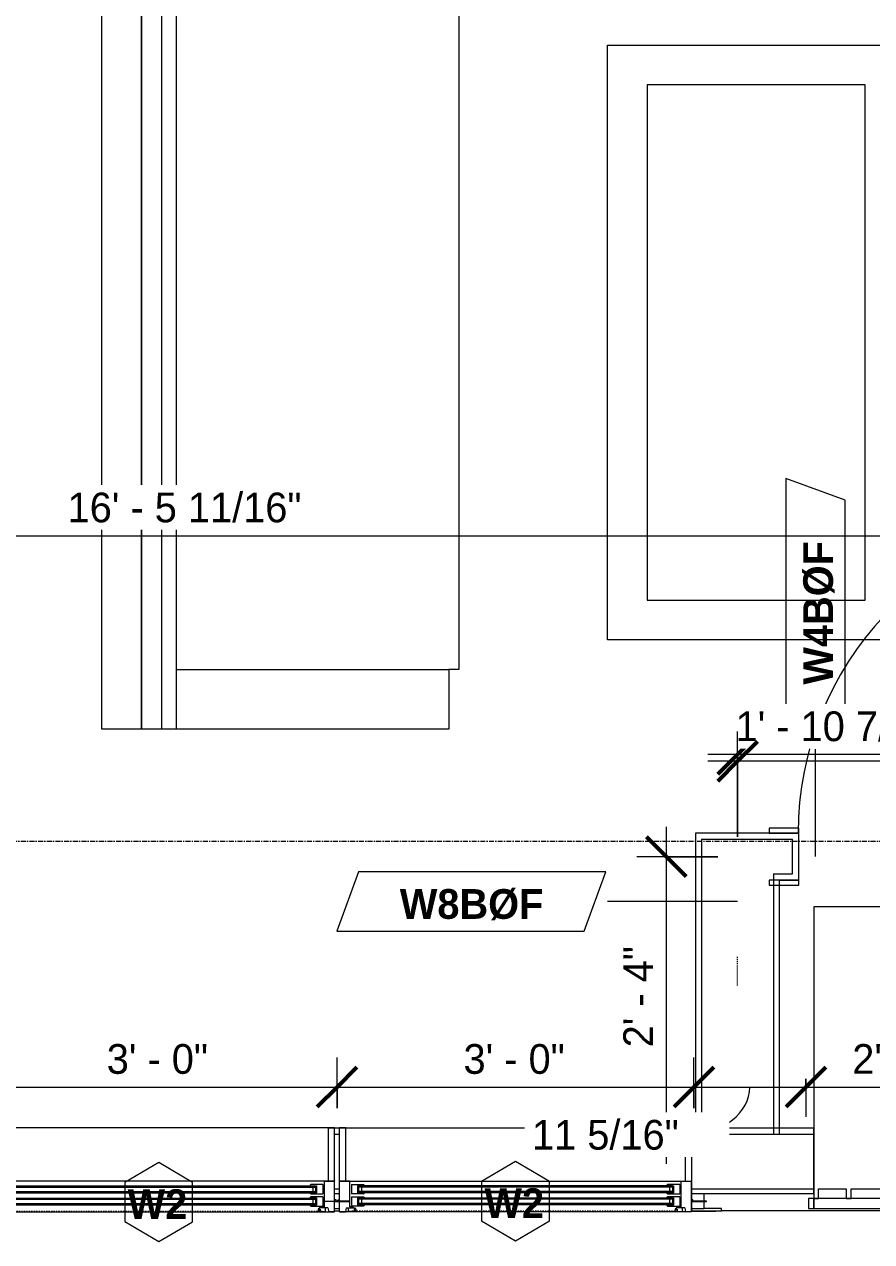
# Model space of a CAD drawing. Header units: inches. Extents: x -4058 to -1781, y 9814 to 12264.
# Drawn here: x -3322.3 to -3236.8, y 11244.8 to 11367.6 of the extents above; entities that cross this region are included whole.
import ezdxf

# ---------------------------------------------------------------- set-up
doc = ezdxf.new("R2010")
doc.units = ezdxf.units.IN
doc.header["$MEASUREMENT"] = 0
for name, pattern in [('Dash', [0.25, 0.125, -0.125]), ('Dash 3_32_', [0.1875, 0.09375, -0.09375]), ('Grid Line 1_2_', [0.875, 0.5, -0.125, 0.125, -0.125])]:
    doc.linetypes.add(name, pattern=pattern)
for name, color, linetype, lineweight in [('0-1', 7, 'Continuous', 5), ('0-2', 7, 'Continuous', 9), ('A-ANNO-DIMS', 211, 'Continuous', 9), ('A-ANNO-DIMS-32', 211, 'Continuous', 9), ('A-DETL-1', 90, 'Dash 3_32_', 9), ('A-DETL-GENF-HDLN-1', 7, 'Dash', 9), ('A-DETL-GENF-HDLN-2', 1, 'Continuous', 18), ('A-DOOR-2', 31, 'Continuous', 9), ('A-GENM-1', 7, 'Continuous', 9), ('A-GLAZ', 151, 'Continuous', 18), ('A-GLAZ-1', 7, 'Continuous', 9), ('A-GLAZ-IDEN', 152, 'Continuous', 9), ('A-WALL-1', 7, 'Continuous', 9), ('A-WALL-2', 113, 'Continuous', 9), ('A-WALL-IDEN', 211, 'Continuous', 9), ('I-FURN', 30, 'Continuous', 9), ('I-WALL-4', 2, 'Continuous', 9), ('S-GRID-1', 1, 'Grid Line 1_2_', 9)]:
    doc.layers.add(name, color=color, linetype=linetype, lineweight=lineweight)
doc.styles.add('Century Gothic', font='ufonts.com_century-gothic.ttf', dxfattribs={"height": 3})
doc.styles.add('Century Gothic_B', font='GOTHICB.TTF', dxfattribs={"height": 3})
doc.dimstyles.new('THE_DIMENSION_STRING', dxfattribs={"dimscale": 12, "dimtxt": 3.132505, "dimasz": 0.333333, "dimexe": 0.25, "dimexo": 0.166667, "dimgap": 0.041667, "dimtad": 1, "dimdec": 4, "dimrnd": 0.0625, "dimzin": 3, "dimdsep": 46, "dimlunit": 4, "dimtxsty": 'Century Gothic', "dimblk1": 'OBLIQUE', "dimblk2": 'OBLIQUE', "dimsah": 1, "dimcen": 0.09, "dimdle": 0.25, "dimazin": 0, "dimtfac": 1, "dimtdec": 4, "dimtix": 1, "dimtmove": 0, "dimatfit": 3, "dimfxl": 1, "dimtvp": 1, "dimtfill": 1, "dimfrac": 2, "dimtolj": 1, "dimtzin": 0, "dimarcsym": 2})
doc.dimstyles.new('THE_DIMENSION_STRING_1', dxfattribs={"dimscale": 12, "dimtxt": 3.132505, "dimasz": 0.333333, "dimexe": 0.25, "dimexo": 0.166667, "dimgap": 0.041667, "dimtad": 1, "dimdec": 4, "dimrnd": 0.0625, "dimzin": 3, "dimdsep": 46, "dimlunit": 4, "dimtxsty": 'Century Gothic', "dimblk1": 'OBLIQUE', "dimblk2": 'OBLIQUE', "dimsah": 1, "dimcen": 0.09, "dimdle": 0.25, "dimazin": 0, "dimtfac": 1, "dimtdec": 4, "dimtix": 1, "dimtmove": 1, "dimatfit": 3, "dimfxl": 1, "dimtvp": 1, "dimtfill": 1, "dimfrac": 2, "dimtolj": 1, "dimtzin": 0, "dimarcsym": 2})
doc.dimstyles.new('THE_DIMENSION_STRING_2', dxfattribs={"dimscale": 12, "dimtxt": 3.132505, "dimasz": 0.333333, "dimexe": 0.25, "dimexo": 0.166667, "dimgap": 0.041667, "dimtad": 1, "dimdec": 4, "dimrnd": 0.0625, "dimzin": 3, "dimdsep": 46, "dimlunit": 4, "dimtxsty": 'Century Gothic', "dimblk1": 'OBLIQUE', "dimblk2": 'OBLIQUE', "dimsah": 1, "dimcen": 0.09, "dimdle": 0.25, "dimazin": 0, "dimtfac": 1, "dimtdec": 4, "dimtix": 1, "dimtmove": 0, "dimatfit": 3, "dimfxl": 1, "dimtvp": 1, "dimtfill": 1, "dimfrac": 2, "dimtolj": 1, "dimtzin": 0, "dimarcsym": 2})
doc.dimstyles.new('THE_DIMENSION_STRING_3', dxfattribs={"dimscale": 12, "dimtxt": 3.132505, "dimasz": 0.333333, "dimexe": 0.25, "dimexo": 0.166667, "dimgap": 0.041667, "dimtad": 1, "dimdec": 4, "dimrnd": 0.0625, "dimzin": 3, "dimdsep": 46, "dimlunit": 4, "dimtxsty": 'Century Gothic', "dimblk1": 'OBLIQUE', "dimblk2": 'OBLIQUE', "dimsah": 1, "dimcen": 0.09, "dimdle": 0.25, "dimazin": 0, "dimtfac": 1, "dimtdec": 4, "dimtix": 1, "dimtmove": 0, "dimatfit": 3, "dimfxl": 1, "dimtvp": 1, "dimtfill": 1, "dimfrac": 2, "dimtolj": 1, "dimtzin": 0, "dimarcsym": 2})
doc.dimstyles.new('THE_DIMENSION_STRING_4', dxfattribs={"dimscale": 12, "dimtxt": 3.132505, "dimasz": 0.333333, "dimexe": 0.25, "dimexo": 0.166667, "dimgap": 0.041667, "dimtad": 1, "dimdec": 4, "dimrnd": 0.0625, "dimzin": 3, "dimdsep": 46, "dimlunit": 4, "dimtxsty": 'Century Gothic', "dimblk1": 'OBLIQUE', "dimblk2": 'OBLIQUE', "dimsah": 1, "dimcen": 0.09, "dimdle": 0.25, "dimazin": 0, "dimtfac": 1, "dimtdec": 4, "dimtix": 1, "dimtmove": 0, "dimatfit": 3, "dimfxl": 1, "dimtvp": 1, "dimtfill": 1, "dimfrac": 2, "dimtolj": 1, "dimtzin": 0, "dimarcsym": 2})
doc.dimstyles.new('THE_DIMENSION_STRING_5', dxfattribs={"dimscale": 12, "dimtxt": 3.132505, "dimasz": 0.333333, "dimexe": 0.25, "dimexo": 0.166667, "dimgap": 0.041667, "dimtad": 1, "dimdec": 4, "dimrnd": 0.0625, "dimzin": 3, "dimdsep": 46, "dimlunit": 4, "dimtxsty": 'Century Gothic', "dimblk1": 'OBLIQUE', "dimblk2": 'OBLIQUE', "dimsah": 1, "dimcen": 0.09, "dimdle": 0.25, "dimazin": 0, "dimtfac": 1, "dimtdec": 4, "dimtix": 1, "dimtmove": 0, "dimatfit": 3, "dimfxl": 1, "dimtvp": 1, "dimtfill": 1, "dimfrac": 2, "dimtolj": 1, "dimtzin": 0, "dimarcsym": 2})

# ---------------------------------------------------------------- blocks, each defined once
blk = doc.blocks.new('V-Series_EWC4_SPVU_RFA_2015 - 2ND AND 3RD FLOOR-2226480-UNIT PLANS - 2ND FLOOR')
at = {"layer": 'A-GENM-1'}
for p, q in [((-3859.97, 11740.34), (-3859.97, 11739.78)), ((-3858.97, 11740.34), (-3859.97, 11740.34)), ((-3859.97, 11739.78), (-3859.97, 11711.9)), ((-3858.97, 11739.78), (-3859.97, 11739.78)), ((-3859.97, 11739.78), (-3858.97, 11739.78)), ((-3858.97, 11739.78), (-3858.97, 11740.34)), ((-3858.97, 11711.9), (-3858.97, 11739.78)), ((-3829.54, 11739.78), (-3858.97, 11739.78)), ((-3858.97, 11739.78), (-3858.97, 11739.34)), ((-3858.97, 11739.34), (-3857.97, 11739.34)), ((-3857.97, 11739.34), (-3857.97, 11736.54)), ((-3829.54, 11711.9), (-3829.54, 11739.78)), ((-3857.97, 11736.54), (-3858.97, 11736.54)), ((-3858.97, 11736.54), (-3858.97, 11736.04)), ((-3858.97, 11736.04), (-3857.97, 11736.04)), ((-3857.97, 11736.04), (-3857.97, 11733.06)), ((-3857.97, 11733.06), (-3858.97, 11733.06)), ((-3858.97, 11733.06), (-3858.97, 11732.56)), ((-3858.97, 11732.56), (-3857.97, 11732.56)), ((-3857.97, 11732.56), (-3857.97, 11729.57)), ((-3857.97, 11729.57), (-3858.97, 11729.57)), ((-3858.97, 11729.57), (-3858.97, 11729.07)), ((-3858.97, 11729.07), (-3857.97, 11729.07)), ((-3857.97, 11729.07), (-3857.97, 11726.09)), ((-3857.97, 11726.09), (-3858.97, 11726.09)), ((-3858.97, 11726.09), (-3858.97, 11725.59)), ((-3858.97, 11725.59), (-3857.97, 11725.59)), ((-3857.97, 11725.59), (-3857.97, 11722.61)), ((-3857.97, 11722.61), (-3858.97, 11722.61)), ((-3858.97, 11722.61), (-3858.97, 11722.11)), ((-3858.97, 11722.11), (-3857.97, 11722.11)), ((-3857.97, 11722.11), (-3857.97, 11719.12)), ((-3857.97, 11719.12), (-3858.97, 11719.12)), ((-3858.97, 11719.12), (-3858.97, 11718.62)), ((-3858.97, 11718.62), (-3857.97, 11718.62)), ((-3857.97, 11718.62), (-3857.97, 11715.64)), ((-3857.97, 11715.64), (-3858.97, 11715.64)), ((-3858.97, 11715.64), (-3858.97, 11715.14)), ((-3858.97, 11715.14), (-3857.97, 11715.14)), ((-3857.97, 11715.14), (-3857.97, 11712.34)), ((-3857.97, 11712.34), (-3858.97, 11712.34)), ((-3858.97, 11712.34), (-3858.97, 11711.9)), ((-3859.97, 11711.9), (-3858.97, 11711.9)), ((-3859.97, 11711.9), (-3859.97, 11711.34)), ((-3858.97, 11711.9), (-3859.97, 11711.9)), ((-3859.97, 11711.34), (-3858.97, 11711.34)), ((-3858.97, 11711.34), (-3858.97, 11711.9)), ((-3858.97, 11711.9), (-3829.54, 11711.9))]:
    blk.add_line(p, q, dxfattribs=at)
blk = doc.blocks.new('Perforated Panel at Magic-Pak - hvac panel - 2nd floor 2-2702972-UNIT PLANS - 2ND FLOOR')
at = {"layer": 'A-GLAZ-1'}
for p, q in [((-19.01, -4.13), (19.01, -4.13)), ((19.01, -4.19), (-19.01, -4.19))]:
    blk.add_line(p, q, dxfattribs=at)
blk = doc.blocks.new('Window-Double_Hung-Marvin-Essential - ESDH3066 - 2nd Floor-3357213-UNIT PLANS - 2ND FLOOR')
at = {"layer": 'A-DETL-GENF-HDLN-1'}
blk.add_line((16.1, -4.22), (-16.5, -4.22), dxfattribs=at)
at = {"layer": 'A-DETL-GENF-HDLN-2'}
for p, q in [((-17.13, 4.19), (-17.75, 4.19)), ((-17.13, -1.16), (-17.13, 4.19)), ((17.12, 4.19), (17.75, 4.19)), ((17.12, 4.19), (17.12, -1.16)), ((-16.72, -1.19), (-17.75, -1.19)), ((-17.75, -4.28), (-17.75, -1.19)), ((-16.72, -3.77), (-16.72, -1.19)), ((16.72, -3.77), (16.72, -1.19)), ((16.72, -1.19), (17.75, -1.19)), ((17.75, -4.28), (17.75, -1.19)), ((-16.56, -1.53), (-15.34, -1.53)), ((-16.56, -1.53), (-16.56, -2.47)), ((-15.28, -1.65), (-15.94, -1.65)), ((-15.94, -1.65), (-15.94, -2.37)), ((-15.94, -2.37), (-15.28, -2.37)), ((-15.84, -1.66), (-15.84, -2.35)), ((-15.54, -1.79), (-15.54, -2.23)), ((-15.34, -1.53), (-15.28, -1.59)), ((-15.34, -2.47), (-15.28, -2.41)), ((-15.28, -1.59), (-15.28, -1.65)), ((-15.28, -2.37), (-15.28, -2.41)), ((15.34, -1.53), (15.28, -1.59)), ((15.28, -1.59), (15.28, -1.65)), ((15.28, -1.65), (15.94, -1.65)), ((15.28, -2.37), (15.28, -2.41)), ((15.94, -2.37), (15.28, -2.37)), ((15.34, -2.47), (15.28, -2.41)), ((16.56, -1.53), (15.34, -1.53)), ((15.54, -1.79), (15.54, -2.23)), ((15.84, -1.66), (15.84, -2.35)), ((15.94, -1.65), (15.94, -2.37)), ((16.56, -1.53), (16.56, -2.47)), ((-19.25, -3.23), (-19.25, -3.19)), ((-19.25, -3.19), (-17.9, -3.19)), ((-17.75, -3.23), (-19.25, -3.23)), ((-17.9, -3.19), (-17.9, -3.08)), ((-17.9, -3.08), (-17.75, -3.08)), ((-15.34, -2.47), (-16.56, -2.47)), ((-16.56, -2.75), (-15.34, -2.75)), ((-16.56, -2.75), (-16.56, -3.69)), ((-15.28, -2.87), (-15.94, -2.87)), ((-15.94, -2.87), (-15.94, -3.59)), ((-15.94, -3.59), (-15.28, -3.59)), ((-15.84, -2.88), (-15.84, -3.57)), ((-15.54, -3.01), (-15.54, -3.45)), ((-15.34, -2.75), (-15.28, -2.81)), ((-15.34, -3.69), (-15.28, -3.63)), ((-15.28, -2.81), (-15.28, -2.87)), ((-15.28, -3.59), (-15.28, -3.63)), ((15.34, -2.75), (15.28, -2.81)), ((15.28, -2.81), (15.28, -2.87)), ((15.28, -2.87), (15.94, -2.87)), ((15.28, -3.59), (15.28, -3.63)), ((15.94, -3.59), (15.28, -3.59)), ((15.34, -3.69), (15.28, -3.63)), ((15.34, -2.47), (16.56, -2.47)), ((16.56, -2.75), (15.34, -2.75)), ((15.54, -3.01), (15.54, -3.45)), ((15.84, -2.88), (15.84, -3.57)), ((15.94, -2.87), (15.94, -3.59)), ((16.56, -2.75), (16.56, -3.69)), ((17.9, -3.08), (17.75, -3.08)), ((17.75, -3.23), (19.25, -3.23)), ((17.9, -3.19), (17.9, -3.08)), ((19.25, -3.19), (17.9, -3.19)), ((19.25, -3.23), (19.25, -3.19)), ((-17.75, -4.28), (-17.16, -4.28)), ((-17.08, -3.87), (-17.16, -4.28)), ((-17.08, -3.87), (-16.19, -3.87)), ((-16.85, -4.25), (-16.85, -3.87)), ((-16.3, -4.25), (-16.85, -4.25)), ((-16.38, -3.77), (-16.72, -3.77)), ((-15.34, -3.69), (-16.56, -3.69)), ((-16.38, -3.87), (-16.38, -3.77)), ((-16.18, -4.01), (-16.3, -4.01)), ((-16.3, -4.01), (-16.3, -4.25)), ((-16.19, -3.87), (-16.19, -3.97)), ((-16.19, -3.97), (-16.1, -3.97)), ((-16.18, -4.22), (-16.18, -4.01)), ((-16.18, -4.22), (-16.1, -4.22)), ((-16.1, -3.97), (-16.1, -4.22)), ((15.34, -3.69), (16.56, -3.69)), ((16.19, -3.97), (16.1, -3.97)), ((16.1, -3.97), (16.1, -4.22)), ((16.18, -4.22), (16.1, -4.22)), ((16.18, -4.22), (16.18, -4.01)), ((16.18, -4.01), (16.3, -4.01)), ((17.08, -3.87), (16.19, -3.87)), ((16.19, -3.87), (16.19, -3.97)), ((16.3, -4.01), (16.3, -4.25)), ((16.3, -4.25), (16.85, -4.25)), ((16.38, -3.87), (16.38, -3.77)), ((16.38, -3.77), (16.72, -3.77)), ((16.85, -4.25), (16.85, -3.87)), ((17.08, -3.87), (17.16, -4.28)), ((17.75, -4.28), (17.16, -4.28))]:
    blk.add_line(p, q, dxfattribs=at)
at = {"layer": 'A-GLAZ'}
for p, q in [((15.84, -1.66), (-15.84, -1.66)), ((15.84, -1.79), (-15.84, -1.79)), ((15.84, -2.23), (-15.84, -2.23)), ((15.84, -2.35), (-15.84, -2.35)), ((15.84, -2.88), (-15.84, -2.88)), ((15.84, -3.01), (-15.84, -3.01)), ((15.84, -3.45), (-15.84, -3.45)), ((15.84, -3.57), (-15.84, -3.57))]:
    blk.add_line(p, q, dxfattribs=at)
at = {"layer": 'A-GLAZ-1'}
for p, q in [((-17.75, 4.19), (17.75, 4.19)), ((-17.75, -1.16), (-17.75, 4.19)), ((17.75, 4.19), (17.75, -1.16)), ((-17.75, -1.19), (17.75, -1.19)), ((-17.75, -4.28), (-17.75, -1.19)), ((17.75, -1.19), (17.75, -4.28)), ((17.75, -4.28), (-17.75, -4.28)), ((17.75, -4.19), (20.21, -4.19)), ((20.21, -4.25), (17.75, -4.25)), ((20.21, -4.19), (20.21, -4.25))]:
    blk.add_line(p, q, dxfattribs=at)
blk = doc.blocks.new('Window-Double_Hung-Marvin-Essential - ESDH3066 - 2nd Floor-3357214-UNIT PLANS - 2ND FLOOR')
at = {"layer": 'A-DETL-GENF-HDLN-1'}
blk.add_line((16.1, 4.22), (-16.5, 4.22), dxfattribs=at)
at = {"layer": 'A-DETL-GENF-HDLN-2'}
for p, q in [((-17.75, 4.28), (-17.16, 4.28)), ((-17.75, 4.28), (-17.75, 1.19)), ((-17.08, 3.87), (-17.16, 4.28)), ((-17.08, 3.87), (-16.19, 3.87)), ((-16.85, 4.25), (-16.85, 3.87)), ((-16.3, 4.25), (-16.85, 4.25)), ((-16.38, 3.77), (-16.72, 3.77)), ((-16.72, 3.77), (-16.72, 1.19)), ((-15.34, 3.69), (-16.56, 3.69)), ((-16.56, 2.75), (-16.56, 3.69)), ((-16.38, 3.87), (-16.38, 3.77)), ((-16.3, 4.01), (-16.3, 4.25)), ((-16.18, 4.01), (-16.3, 4.01)), ((-16.19, 3.97), (-16.1, 3.97)), ((-16.19, 3.87), (-16.19, 3.97)), ((-16.18, 4.22), (-16.1, 4.22)), ((-16.18, 4.22), (-16.18, 4.01)), ((-16.1, 3.97), (-16.1, 4.22)), ((-15.34, 3.69), (-15.28, 3.63)), ((15.34, 3.69), (15.28, 3.63)), ((15.34, 3.69), (16.56, 3.69)), ((16.18, 4.22), (16.1, 4.22)), ((16.1, 3.97), (16.1, 4.22)), ((16.19, 3.97), (16.1, 3.97)), ((16.18, 4.22), (16.18, 4.01)), ((16.18, 4.01), (16.3, 4.01)), ((16.19, 3.87), (16.19, 3.97)), ((17.08, 3.87), (16.19, 3.87)), ((16.3, 4.01), (16.3, 4.25)), ((16.3, 4.25), (16.85, 4.25)), ((16.38, 3.87), (16.38, 3.77)), ((16.38, 3.77), (16.72, 3.77)), ((16.56, 2.75), (16.56, 3.69)), ((16.72, 3.77), (16.72, 1.19)), ((16.85, 4.25), (16.85, 3.87)), ((17.08, 3.87), (17.16, 4.28)), ((17.75, 4.28), (17.16, 4.28)), ((17.75, 4.28), (17.75, 1.19)), ((-19.25, 3.23), (-19.25, 3.19)), ((-17.75, 3.23), (-19.25, 3.23)), ((-19.25, 3.19), (-17.9, 3.19)), ((-17.9, 3.19), (-17.9, 3.08)), ((-17.9, 3.08), (-17.75, 3.08)), ((-16.56, 2.75), (-15.34, 2.75)), ((-15.34, 2.47), (-16.56, 2.47)), ((-16.56, 1.53), (-16.56, 2.47)), ((-15.94, 2.87), (-15.94, 3.59)), ((-15.94, 3.59), (-15.28, 3.59)), ((-15.28, 2.87), (-15.94, 2.87)), ((-15.84, 2.88), (-15.84, 3.57)), ((-15.54, 3.01), (-15.54, 3.45)), ((-15.34, 2.75), (-15.28, 2.81)), ((-15.34, 2.47), (-15.28, 2.41)), ((-15.28, 3.59), (-15.28, 3.63)), ((-15.28, 2.81), (-15.28, 2.87)), ((15.28, 3.59), (15.28, 3.63)), ((15.94, 3.59), (15.28, 3.59)), ((15.28, 2.81), (15.28, 2.87)), ((15.28, 2.87), (15.94, 2.87)), ((15.34, 2.75), (15.28, 2.81)), ((15.34, 2.47), (15.28, 2.41)), ((16.56, 2.75), (15.34, 2.75)), ((15.34, 2.47), (16.56, 2.47)), ((15.54, 3.01), (15.54, 3.45)), ((15.84, 2.88), (15.84, 3.57)), ((15.94, 2.87), (15.94, 3.59)), ((16.56, 1.53), (16.56, 2.47)), ((17.75, 3.23), (19.25, 3.23)), ((17.9, 3.08), (17.75, 3.08)), ((17.9, 3.19), (17.9, 3.08)), ((19.25, 3.19), (17.9, 3.19)), ((19.25, 3.23), (19.25, 3.19)), ((-16.56, 1.53), (-15.34, 1.53)), ((-15.94, 1.65), (-15.94, 2.37)), ((-15.94, 2.37), (-15.28, 2.37)), ((-15.28, 1.65), (-15.94, 1.65)), ((-15.84, 1.66), (-15.84, 2.35)), ((-15.54, 1.79), (-15.54, 2.23)), ((-15.34, 1.53), (-15.28, 1.59)), ((-15.28, 2.37), (-15.28, 2.41)), ((-15.28, 1.59), (-15.28, 1.65)), ((15.28, 2.37), (15.28, 2.41)), ((15.94, 2.37), (15.28, 2.37)), ((15.28, 1.59), (15.28, 1.65)), ((15.28, 1.65), (15.94, 1.65)), ((15.34, 1.53), (15.28, 1.59)), ((16.56, 1.53), (15.34, 1.53)), ((15.54, 1.79), (15.54, 2.23)), ((15.84, 1.66), (15.84, 2.35)), ((15.94, 1.65), (15.94, 2.37)), ((-16.72, 1.19), (-17.75, 1.19)), ((-17.13, 1.16), (-17.13, -4.19)), ((16.72, 1.19), (17.75, 1.19)), ((17.12, -4.19), (17.12, 1.16)), ((-17.13, -4.19), (-17.75, -4.19)), ((17.12, -4.19), (17.75, -4.19))]:
    blk.add_line(p, q, dxfattribs=at)
at = {"layer": 'A-GLAZ'}
for p, q in [((15.84, 3.57), (-15.84, 3.57)), ((15.84, 3.45), (-15.84, 3.45)), ((15.84, 3.01), (-15.84, 3.01)), ((15.84, 2.88), (-15.84, 2.88)), ((15.84, 2.35), (-15.84, 2.35)), ((15.84, 2.23), (-15.84, 2.23)), ((15.84, 1.79), (-15.84, 1.79)), ((15.84, 1.66), (-15.84, 1.66))]:
    blk.add_line(p, q, dxfattribs=at)
at = {"layer": 'A-GLAZ-1'}
for p, q in [((17.75, 4.28), (-17.75, 4.28)), ((-17.75, 4.28), (-17.75, 1.19)), ((17.75, 1.19), (17.75, 4.28)), ((20.21, 4.25), (17.75, 4.25)), ((17.75, 4.19), (20.21, 4.19)), ((20.21, 4.19), (20.21, 4.25)), ((-17.75, 1.19), (17.75, 1.19)), ((-17.75, 1.16), (-17.75, -4.19)), ((17.75, -4.19), (17.75, 1.16)), ((-17.75, -4.19), (17.75, -4.19))]:
    blk.add_line(p, q, dxfattribs=at)
blk = doc.blocks.new('CTR - 1st Phase - Shell_rvt-1-UNIT PLANS - 2ND FLOOR')
at = {"layer": 'A-WALL-1'}
for p, q in [((-3290.47, 11256.26), (-3290.98, 11256.26)), ((-3290.98, 11255.64), (-3290.47, 11255.64)), ((-3242.61, 11256.26), (-3254.97, 11256.26)), ((-3254.97, 11255.64), (-3242.61, 11255.64)), ((-3242.61, 11249.64), (-3242.61, 11256.26)), ((-3290.98, 11250.92), (-3290.98, 11250.89)), ((-3290.47, 11250.89), (-3290.47, 11250.92)), ((-3254.97, 11250.92), (-3254.97, 11250.89)), ((-3290.98, 11250.14), (-3290.47, 11250.14)), ((-3290.98, 11249.64), (-3290.47, 11249.64)), ((-3254.97, 11250.14), (-3242.61, 11250.14)), ((-3254.97, 11249.64), (-3253.7, 11249.64)), ((-3253.7, 11248.14), (-3253.7, 11249.64)), ((-3253.7, 11249.64), (-3242.61, 11249.64)), ((-3290.98, 11248.89), (-3290.47, 11248.89)), ((-3290.98, 11248.14), (-3290.47, 11248.14)), ((-3290.98, 11247.89), (-3290.47, 11247.89)), ((-3254.97, 11248.89), (-3253.7, 11248.89)), ((-3254.97, 11248.14), (-3253.7, 11248.14)), ((-3251.95, 11248.14), (-3253.7, 11248.14)), ((-3252.51, 11247.89), (-3251.95, 11247.89)), ((-3251.95, 11247.89), (-3251.95, 11248.14))]:
    blk.add_line(p, q, dxfattribs=at)
at = {"layer": '0-2'}
for name, p, rotation in [('V-Series_EWC4_SPVU_RFA_2015 - 2ND AND 3RD FLOOR-2226480-UNIT PLANS - 2ND FLOOR', (8497.17, 15108.11), 89.99999999999993), ('Window-Double_Hung-Marvin-Essential - ESDH3066 - 2nd Floor-3357214-UNIT PLANS - 2ND FLOOR', (-3308.73, 11252.08), 180)]:
    blk.add_blockref(name, p, dxfattribs=dict(at, rotation=rotation))
for name, p in [('Window-Double_Hung-Marvin-Essential - ESDH3066 - 2nd Floor-3357213-UNIT PLANS - 2ND FLOOR', (-3272.72, 11252.08)), ('Perforated Panel at Magic-Pak - hvac panel - 2nd floor 2-2702972-UNIT PLANS - 2ND FLOOR', (-3232.94, 11252.08))]:
    blk.add_blockref(name, p, dxfattribs=at)
blk = doc.blocks.new('Couch-Both_Arms-Generic - 1-1372852-UNIT PLANS - 2ND FLOOR')
at = {"layer": 'I-FURN'}
for p, q in [((-36, 18.5), (36, 18.5)), ((-36, 17.5), (-36, 18.5)), ((36, 18.5), (36, 17.5)), ((-42, 17.5), (-36, 17.5)), ((-42, -10), (-42, 17.5)), ((-36, 17.5), (-36, -10)), ((36, 17.5), (42, 17.5)), ((36, -10), (36, 17.5)), ((42, 17.5), (42, -10)), ((-42, -10), (42, -10)), ((-42, -13.5), (-42, -10)), ((42, -10), (42, -13.5)), ((-42, -11.5), (42, -11.5)), ((-42, -13.5), (42, -13.5)), ((-42, -17.5), (-42, -13.5)), ((42, -13.5), (-42, -13.5)), ((42, -13.5), (42, -17.5)), ((42, -17.5), (-42, -17.5))]:
    blk.add_line(p, q, dxfattribs=at)
blk = doc.blocks.new('Table-Coffee - one-1372853-UNIT PLANS - 2ND FLOOR')
at = {"layer": 'I-FURN'}
for p, q in [((-29.28, 11.25), (30.72, 11.25)), ((-29.28, -18.75), (-29.28, 11.25)), ((30.72, 11.25), (30.72, -18.75)), ((26.72, 7.25), (-25.28, 7.25)), ((-25.28, 7.25), (-25.28, -14.75)), ((26.72, -14.75), (26.72, 7.25)), ((-25.28, -14.75), (26.72, -14.75)), ((30.72, -18.75), (-29.28, -18.75))]:
    blk.add_line(p, q, dxfattribs=at)
blk = doc.blocks.new('SWING - SINGLE - FLUSH - SWING - 32_ x 80_ - WITH ACOUSTICAL SEAL-4202144-UNIT PLANS - 2ND FLOOR')
at = {"layer": 'A-DOOR-2'}
for p, q in [((14, 2.37), (14, 34.38)), ((16, 34.38), (14, 34.38)), ((16, 2.37), (16, 34.38)), ((-16, 2.87), (-19, 2.87)), ((-19, 2.87), (-19, 2.37)), ((-16, 2.37), (-16, 2.87)), ((19, 2.87), (16, 2.87)), ((16, 2.87), (16, 2.37)), ((19, 2.37), (19, 2.87)), ((-19, 2.37), (-16, 2.37)), ((16, 2.37), (14, 2.37)), ((16, 2.37), (19, 2.37)), ((-16, -2.38), (-19, -2.38)), ((-19, -2.38), (-19, -2.88)), ((-16, -2.88), (-16, -2.38)), ((19, -2.38), (16, -2.38)), ((16, -2.38), (16, -2.88)), ((19, -2.88), (19, -2.38)), ((-19, -2.88), (-16, -2.88)), ((16, -2.88), (19, -2.88))]:
    blk.add_line(p, q, dxfattribs=at)
blk.add_arc((16, 2.37), 32.07, 93.5759, 180, dxfattribs=at)
blk = doc.blocks.new('DIMBLOCK218-UNIT PLANS - 2ND FLOOR')
at = {"layer": 'A-ANNO-DIMS-32'}
for p, q in [((-3257.5, 11252.64), (-3257.5, 11286.64)), ((-3252.32, 11283.64), (-3260.5, 11283.64)), ((-3257.5, 11283.64), (-3252.32, 11283.64)), ((-3256.57, 11255.64), (-3260.5, 11255.64)), ((-3257.5, 11255.64), (-3256.57, 11255.64))]:
    blk.add_line(p, q, dxfattribs=at)
at = {"layer": 'A-ANNO-DIMS-32', "lineweight": 50}
for p, q in [((-3257.5, 11283.64), (-3259.5, 11285.64)), ((-3257.5, 11283.64), (-3255.5, 11281.64)), ((-3257.5, 11255.64), (-3259.5, 11257.64)), ((-3257.5, 11255.64), (-3255.5, 11253.64))]:
    blk.add_line(p, q, dxfattribs=at)
at = {"layer": 'A-ANNO-DIMS-32', "color": 0, "insert": (-3261.85, 11264.4), "char_height": 3, "width": 12.5897, "attachment_point": 1, "rotation": 90, "line_spacing_factor": 0.984502, "style": 'Century Gothic', "bg_fill": 3, "box_fill_scale": 1.25, "bg_fill_color": 256, "bg_fill_true_color": 13158600, "bg_fill_transparency": 0}
blk.add_mtext('2\' - 4"', dxfattribs=at)
blk = doc.blocks.new('_Oblique')
at = {"color": 0, "linetype": 'ByBlock', "lineweight": -2}
blk.add_line((-0.5, -0.5), (0.5, 0.5), dxfattribs=at)
blk = doc.blocks.new('Wall Tag - Arch Wall-3956453-UNIT PLANS - 2ND FLOOR')
at = {"layer": 'A-WALL-IDEN'}
for p, q in [((-0.3561, 0.0937), (-0.4244, -0.0937)), ((0.4244, 0.0937), (-0.3561, 0.0937)), ((0.3561, -0.0937), (0.4244, 0.0937)), ((-0.4244, -0.0937), (0.3561, -0.0937))]:
    blk.add_line(p, q, dxfattribs=at)
blk = doc.blocks.new('DIMBLOCK498-UNIT PLANS - 2ND FLOOR')
at = {"layer": 'A-ANNO-DIMS-32'}
for p, q in [((-3326.73, 11258.26), (-3326.73, 11263.39)), ((-3290.73, 11258.26), (-3290.73, 11263.39)), ((-3326.73, 11260.39), (-3290.73, 11260.39)), ((-3326.73, 11260.39), (-3326.73, 11258.26)), ((-3290.73, 11260.39), (-3290.73, 11258.26))]:
    blk.add_line(p, q, dxfattribs=at)
at = {"layer": 'A-ANNO-DIMS-32', "lineweight": 50}
for p, q in [((-3326.73, 11260.39), (-3324.73, 11262.39)), ((-3290.73, 11260.39), (-3288.73, 11262.39)), ((-3326.73, 11260.39), (-3328.73, 11258.39)), ((-3290.73, 11260.39), (-3292.73, 11258.39))]:
    blk.add_line(p, q, dxfattribs=at)
at = {"layer": 'A-ANNO-DIMS-32', "color": 0, "insert": (-3313.97, 11264.73), "char_height": 3, "width": 12.5897, "attachment_point": 1, "line_spacing_factor": 0.984502, "style": 'Century Gothic', "bg_fill": 3, "box_fill_scale": 1.25, "bg_fill_color": 256, "bg_fill_true_color": 13158600, "bg_fill_transparency": 0}
blk.add_mtext('3\' - 0"', dxfattribs=at)
blk = doc.blocks.new('DIMBLOCK499-UNIT PLANS - 2ND FLOOR')
at = {"layer": 'A-ANNO-DIMS-32'}
for p, q in [((-3290.73, 11258.26), (-3290.73, 11263.39)), ((-3254.72, 11258.26), (-3254.72, 11263.39)), ((-3290.73, 11260.39), (-3254.72, 11260.39)), ((-3290.73, 11260.39), (-3290.73, 11258.26)), ((-3254.72, 11260.39), (-3254.72, 11258.26))]:
    blk.add_line(p, q, dxfattribs=at)
at = {"layer": 'A-ANNO-DIMS-32', "lineweight": 50}
for p, q in [((-3290.73, 11260.39), (-3288.73, 11262.39)), ((-3254.72, 11260.39), (-3252.72, 11262.39)), ((-3290.73, 11260.39), (-3292.73, 11258.39)), ((-3254.72, 11260.39), (-3256.72, 11258.39))]:
    blk.add_line(p, q, dxfattribs=at)
at = {"layer": 'A-ANNO-DIMS-32', "color": 0, "insert": (-3277.97, 11264.73), "char_height": 3, "width": 12.5897, "attachment_point": 1, "line_spacing_factor": 0.984502, "style": 'Century Gothic', "bg_fill": 3, "box_fill_scale": 1.25, "bg_fill_color": 256, "bg_fill_true_color": 13158600, "bg_fill_transparency": 0}
blk.add_mtext('3\' - 0"', dxfattribs=at)
blk = doc.blocks.new('DIMBLOCK500-UNIT PLANS - 2ND FLOOR')
at = {"layer": 'A-ANNO-DIMS-32'}
for p, q in [((-3254.72, 11258.26), (-3254.72, 11263.39)), ((-3254.72, 11260.39), (-3243.42, 11260.39)), ((-3254.72, 11260.39), (-3254.72, 11258.26)), ((-3243.42, 11261.22), (-3243.42, 11257.39)), ((-3243.42, 11260.39), (-3243.42, 11261.22))]:
    blk.add_line(p, q, dxfattribs=at)
at = {"layer": 'A-ANNO-DIMS-32', "lineweight": 50}
for p, q in [((-3254.72, 11260.39), (-3252.72, 11262.39)), ((-3243.42, 11260.39), (-3241.42, 11262.39)), ((-3254.72, 11260.39), (-3256.72, 11258.39)), ((-3243.42, 11260.39), (-3245.42, 11258.39))]:
    blk.add_line(p, q, dxfattribs=at)
at = {"layer": 'A-ANNO-DIMS-32'}
blk.add_ellipse((-3255.1, 11260.39), major_axis=(6.02, 0), ratio=0.779765, start_param=4.712389, end_param=6.283185, dxfattribs=at)
at = {"layer": 'A-ANNO-DIMS-32', "color": 0, "insert": (-3271.06, 11257.08), "char_height": 3, "width": 19.153, "attachment_point": 1, "line_spacing_factor": 0.984502, "style": 'Century Gothic', "bg_fill": 3, "box_fill_scale": 1.25, "bg_fill_color": 256, "bg_fill_true_color": 13158600, "bg_fill_transparency": 0}
blk.add_mtext('11 5/16"', dxfattribs=at)
blk = doc.blocks.new('DIMBLOCK501-UNIT PLANS - 2ND FLOOR')
at = {"layer": 'A-ANNO-DIMS-32', "lineweight": 50}
for p, q in [((-3243.42, 11260.39), (-3241.42, 11262.39)), ((-3215.92, 11260.39), (-3213.92, 11262.39)), ((-3243.42, 11260.39), (-3245.42, 11258.39)), ((-3215.92, 11260.39), (-3217.92, 11258.39))]:
    blk.add_line(p, q, dxfattribs=at)
at = {"layer": 'A-ANNO-DIMS-32'}
for p, q in [((-3243.42, 11261.22), (-3243.42, 11257.39)), ((-3243.42, 11260.39), (-3243.42, 11261.22)), ((-3243.42, 11260.39), (-3215.92, 11260.39)), ((-3215.92, 11261.22), (-3215.92, 11257.39)), ((-3215.92, 11260.39), (-3215.92, 11261.22))]:
    blk.add_line(p, q, dxfattribs=at)
at = {"layer": 'A-ANNO-DIMS-32', "color": 0, "insert": (-3238.75, 11264.73), "char_height": 3, "width": 21.7784, "attachment_point": 1, "line_spacing_factor": 0.984502, "style": 'Century Gothic', "bg_fill": 3, "box_fill_scale": 1.25, "bg_fill_color": 256, "bg_fill_true_color": 13158600, "bg_fill_transparency": 0}
blk.add_mtext('2\' - 3 1/2"', dxfattribs=at)
blk = doc.blocks.new('DIMBLOCK808-UNIT PLANS - 2ND FLOOR')
at = {"layer": 'A-ANNO-DIMS-32'}
for p, q in [((-3250.32, 11286.58), (-3250.32, 11296.96)), ((-3227.89, 11293.64), (-3227.89, 11296.96)), ((-3227.89, 11293.96), (-3253.32, 11293.96)), ((-3250.32, 11293.96), (-3250.32, 11286.58)), ((-3227.89, 11293.96), (-3227.89, 11293.64))]:
    blk.add_line(p, q, dxfattribs=at)
at = {"layer": 'A-ANNO-DIMS-32', "lineweight": 50}
for p, q in [((-3250.32, 11293.96), (-3248.32, 11295.96)), ((-3227.89, 11293.96), (-3225.89, 11295.96)), ((-3250.32, 11293.96), (-3252.32, 11291.96)), ((-3227.89, 11293.96), (-3229.89, 11291.96))]:
    blk.add_line(p, q, dxfattribs=at)
at = {"layer": 'A-ANNO-DIMS-32', "color": 0, "insert": (-3250.52, 11298.3), "char_height": 3, "width": 27.387, "attachment_point": 1, "line_spacing_factor": 0.984502, "style": 'Century Gothic', "bg_fill": 3, "box_fill_scale": 1.25, "bg_fill_color": 256, "bg_fill_true_color": 13158600, "bg_fill_transparency": 0}
blk.add_mtext('1\' - 10 7/16"', dxfattribs=at)
blk = doc.blocks.new('DIMBLOCK1159-UNIT PLANS - 2ND FLOOR')
at = {"layer": 'A-ANNO-DIMS-32'}
for p, q in [((-3404.17, 11246.96), (-3404.17, 11319.03)), ((-3206.51, 11316.86), (-3206.51, 11313.03)), ((-3206.51, 11316.03), (-3206.51, 11316.86)), ((-3407.17, 11316.03), (-3206.51, 11316.03)), ((-3404.17, 11316.03), (-3404.17, 11246.96))]:
    blk.add_line(p, q, dxfattribs=at)
at = {"layer": 'A-ANNO-DIMS-32', "lineweight": 50}
for p, q in [((-3404.17, 11316.03), (-3402.17, 11318.03)), ((-3206.51, 11316.03), (-3204.51, 11318.03)), ((-3404.17, 11316.03), (-3406.17, 11314.03)), ((-3206.51, 11316.03), (-3208.51, 11314.03))]:
    blk.add_line(p, q, dxfattribs=at)
at = {"layer": 'A-ANNO-DIMS-32', "color": 0, "insert": (-3317.92, 11320.38), "char_height": 3, "width": 30.1914, "attachment_point": 1, "line_spacing_factor": 0.984502, "style": 'Century Gothic', "bg_fill": 3, "box_fill_scale": 1.25, "bg_fill_color": 256, "bg_fill_true_color": 13158600, "bg_fill_transparency": 0}
blk.add_mtext('16\' - 5 11/16"', dxfattribs=at)
blk = doc.blocks.new('DIMBLOCK1208-UNIT PLANS - 2ND FLOOR')
at = {"layer": 'A-ANNO-DIMS-32'}
for p, q in [((-3250.32, 11285.64), (-3250.32, 11296.27)), ((-3204.32, 11286.64), (-3204.32, 11296.27)), ((-3201.32, 11293.27), (-3253.32, 11293.27)), ((-3250.32, 11293.27), (-3250.32, 11285.64)), ((-3204.32, 11293.27), (-3204.32, 11286.64))]:
    blk.add_line(p, q, dxfattribs=at)
at = {"layer": 'A-ANNO-DIMS-32', "lineweight": 50}
for p, q in [((-3250.32, 11293.27), (-3248.32, 11295.27)), ((-3204.32, 11293.27), (-3202.32, 11295.27)), ((-3250.32, 11293.27), (-3252.32, 11291.27)), ((-3204.32, 11293.27), (-3206.32, 11291.27))]:
    blk.add_line(p, q, dxfattribs=at)
at = {"layer": 'A-ANNO-DIMS-32', "color": 0, "insert": (-3233.74, 11297.61), "char_height": 3, "width": 15.394, "attachment_point": 1, "line_spacing_factor": 0.984502, "style": 'Century Gothic', "bg_fill": 3, "box_fill_scale": 1.25, "bg_fill_color": 256, "bg_fill_true_color": 13158600, "bg_fill_transparency": 0}
blk.add_mtext('3\' - 10"', dxfattribs=at)
blk = doc.blocks.new('Window Tag - ONE-4156801-UNIT PLANS - 2ND FLOOR')
at = {"layer": 'A-GLAZ-IDEN'}
for p, q in [((0, 0.125), (-0.1071, 0.0619)), ((0.107, 0.062), (0, 0.125)), ((-0.1071, 0.0619), (-0.1071, -0.0619)), ((0.107, -0.0624), (0.107, 0.062)), ((-0.1071, -0.0619), (0, -0.125)), ((0, -0.125), (0.107, -0.0624))]:
    blk.add_line(p, q, dxfattribs=at)

msp = doc.modelspace()

# ---------------------------------------------------------------- linework, layer by layer
at = {"layer": 'A-DETL-1'}
msp.add_line((-3250.32374, 11270.64399), (-3250.32374, 11273.64399), dxfattribs=at)
at = {"layer": 'A-WALL-2'}
for p, q in [((-3244.13624, 11286.01899), (-3246.07374, 11286.01899)), ((-3244.13624, 11281.26899), (-3244.13624, 11286.01899)), ((-3253.94874, 11285.39399), (-3253.94874, 11255.64399)), ((-3253.94874, 11285.39399), (-3244.76124, 11285.39399)), ((-3244.76124, 11281.89399), (-3244.76124, 11285.39399)), ((-3246.69874, 11281.89399), (-3246.69874, 11255.64399)), ((-3246.69874, 11281.89399), (-3244.76124, 11281.89399)), ((-3246.07374, 11281.26899), (-3244.13624, 11281.26899))]:
    msp.add_line(p, q, dxfattribs=at)
at = {"layer": 'A-WALL-IDEN'}
msp.add_line((-3242.44489, 11283.64399), (-3242.44489, 11294.48714), dxfattribs=at)
at = {"layer": 'I-WALL-4'}
for p, q in [((-3246.07374, 11286.01899), (-3254.57374, 11286.01899)), ((-3254.57374, 11286.01899), (-3254.57374, 11255.64399)), ((-3246.07374, 11255.64399), (-3246.07374, 11281.26899)), ((-3254.57374, 11255.64399), (-3246.07374, 11255.64399))]:
    msp.add_line(p, q, dxfattribs=at)

# ---------------------------------------------------------------- block references
at = {"layer": '0-1'}
msp.add_blockref('CTR - 1st Phase - Shell_rvt-1-UNIT PLANS - 2ND FLOOR', (0, 0), dxfattribs=at)
at = {"layer": 'A-DOOR-2'}
msp.add_blockref('SWING - SINGLE - FLUSH - SWING - 32_ x 80_ - WITH ACOUSTICAL SEAL-4202144-UNIT PLANS - 2ND FLOOR', (-3228.13624, 11283.64399), dxfattribs=at)
at = {"layer": 'A-WALL-IDEN', "xscale": 31.99999999999999, "yscale": 31.99999999999999, "zscale": 31.99999999999999, "rotation": 89.99999999999955}
msp.add_blockref('Wall Tag - Arch Wall-3956453-UNIT PLANS - 2ND FLOOR', (-3242.44489, 11308.21885), dxfattribs=at)
at = {"layer": 'A-WALL-IDEN', "xscale": 31.99999999999999, "yscale": 31.99999999999999, "zscale": 31.99999999999999}
msp.add_blockref('Wall Tag - Arch Wall-3956453-UNIT PLANS - 2ND FLOOR', (-3277.18266, 11279.12017), dxfattribs=at)
at = {"layer": 'I-FURN'}
for name, p, rotation in [('Couch-Both_Arms-Generic - 1-1372852-UNIT PLANS - 2ND FLOOR', (-3296.94874, 11338.51918), 270.0000000000206), ('Table-Coffee - one-1372853-UNIT PLANS - 2ND FLOOR', (-3252.1972, 11334.80005), 90.00000000001687)]:
    msp.add_blockref(name, p, dxfattribs=dict(at, rotation=rotation))

# ---------------------------------------------------------------- texts
at = {"layer": 'A-WALL-IDEN', "insert": (-3243.69242, 11301.00293), "char_height": 3, "width": 17.372, "attachment_point": 1, "rotation": 90, "style": 'Century Gothic_B'}
msp.add_mtext('W4BØF', dxfattribs=at)
at = {"layer": 'A-WALL-IDEN', "insert": (-3284.39858, 11280.36771), "char_height": 3, "width": 17.372, "attachment_point": 1, "style": 'Century Gothic_B'}
msp.add_mtext('W8BØF', dxfattribs=at)

# ---------------------------------------------------------------- next in the draw order: dimensions: what is measured, and where the dimension line sits
at = {"layer": 'A-ANNO-DIMS'}
dim = msp.add_linear_dim(base=(-3257.50181, 11283.64399), p1=(-3254.57374, 11255.64399), p2=(-3250.32374, 11283.64399), angle=90, dimstyle='THE_DIMENSION_STRING', override={"dimpost": '<>', "dimfxl": 28.320708}, dxfattribs=at)
dim.commit()
dim.dimension.update_dxf_attribs({"geometry": 'DIMBLOCK218-UNIT PLANS - 2ND FLOOR', "text_midpoint": (-3259.53954, 11269.64399)})
dim = msp.add_linear_dim(base=(-3290.7253, 11260.38808), p1=(-3326.7253, 11256.2644), p2=(-3290.7253, 11256.2644), dimstyle='THE_DIMENSION_STRING_2', override={"dimpost": '<>', "dimfxl": 36}, dxfattribs=at)
dim.commit()
dim.dimension.update_dxf_attribs({"geometry": 'DIMBLOCK498-UNIT PLANS - 2ND FLOOR', "text_midpoint": (-3308.7253, 11262.46354)})

# ---------------------------------------------------------------- next in the draw order: linework, layer by layer
at = {"layer": 'A-WALL-IDEN'}
msp.add_line((-3250.32374, 11279.12017), (-3263.45096, 11279.12017), dxfattribs=at)

# ---------------------------------------------------------------- next in the draw order: dimensions: what is measured, and where the dimension line sits
at = {"layer": 'A-ANNO-DIMS'}
for base, p1, p2, dimstyle, override, picture, middle in [((-3250.32374, 11293.95886), (-3227.88624, 11291.64399), (-3250.32374, 11284.57757), 'THE_DIMENSION_STRING_3', {"dimpost": '<>', "dimfxl": 23.523938}, 'DIMBLOCK808-UNIT PLANS - 2ND FLOOR', (-3239.10499, 11296.20053)), ((-3254.72217, 11260.38808), (-3290.7253, 11256.2644), (-3254.72217, 11256.2644), 'THE_DIMENSION_STRING_2', {"dimpost": '<>', "dimfxl": 36.003125}, 'DIMBLOCK499-UNIT PLANS - 2ND FLOOR', (-3272.72374, 11262.46354))]:
    dim = msp.add_linear_dim(base=base, p1=p1, p2=p2, dimstyle=dimstyle, override=override, dxfattribs=at)
    dim.commit()
    dim.dimension.update_dxf_attribs({"geometry": picture, "text_midpoint": middle})

# ---------------------------------------------------------------- next in the draw order: dimensions: what is measured, and where the dimension line sits
dim = msp.add_linear_dim(base=(-3243.42374, 11260.38808), p1=(-3254.72217, 11256.2644), p2=(-3243.42374, 11263.21651), dimstyle='THE_DIMENSION_STRING_1', override={"dimpost": '<>', "dimfxl": 13.265993}, dxfattribs=at)
dim.commit()
dim.dimension.update_dxf_attribs({"geometry": 'DIMBLOCK500-UNIT PLANS - 2ND FLOOR', "text_midpoint": (-3261.47966, 11255.07608), "dimtype": 160})

# ---------------------------------------------------------------- next in the draw order: dimensions: what is measured, and where the dimension line sits
dim = msp.add_linear_dim(base=(-3215.92341, 11260.38808), p1=(-3243.42374, 11263.21651), p2=(-3215.92341, 11263.21651), dimstyle='THE_DIMENSION_STRING_2', override={"dimpost": '<>', "dimfxl": 27.500326}, dxfattribs=at)
dim.commit()
dim.dimension.update_dxf_attribs({"geometry": 'DIMBLOCK501-UNIT PLANS - 2ND FLOOR', "text_midpoint": (-3229.67357, 11262.62975)})

# ---------------------------------------------------------------- next in the draw order: dimensions: what is measured, and where the dimension line sits
dim = msp.add_linear_dim(base=(-3206.51124, 11316.03494), p1=(-3404.17374, 11244.96205), p2=(-3206.51124, 11318.86337), dimstyle='THE_DIMENSION_STRING_4', override={"dimpost": '<>', "dimfxl": 211.025753}, dxfattribs=at)
dim.commit()
dim.dimension.update_dxf_attribs({"geometry": 'DIMBLOCK1159-UNIT PLANS - 2ND FLOOR', "text_midpoint": (-3305.34249, 11318.27661)})

# ---------------------------------------------------------------- next in the draw order: block references
at = {"layer": 'A-GLAZ-IDEN', "xscale": 31.99999999999999, "yscale": 31.99999999999999, "zscale": 31.99999999999999}
for p in [(-3308.7253, 11248.79511), (-3272.72217, 11248.8894)]:
    msp.add_blockref('Window Tag - ONE-4156801-UNIT PLANS - 2ND FLOOR', p, dxfattribs=at)

# ---------------------------------------------------------------- next in the draw order: texts
at = {"layer": 'A-GLAZ-IDEN', "char_height": 3, "width": 7.575, "attachment_point": 1, "style": 'Century Gothic_B'}
for insert in [(-3311.86204, 11250.07886), (-3275.85891, 11250.17314)]:
    msp.add_mtext('W2', dxfattribs=dict(at, insert=insert))

# ---------------------------------------------------------------- next in the draw order: dimensions: what is measured, and where the dimension line sits
at = {"layer": 'A-ANNO-DIMS'}
dim = msp.add_linear_dim(base=(-3250.32374, 11293.26835), p1=(-3204.32374, 11284.64399), p2=(-3250.32374, 11283.64399), dimstyle='THE_DIMENSION_STRING_5', override={"dimpost": '<>', "dimfxl": 46.010868}, dxfattribs=at)
dim.commit()
dim.dimension.update_dxf_attribs({"geometry": 'DIMBLOCK1208-UNIT PLANS - 2ND FLOOR', "text_midpoint": (-3227.32374, 11295.34381)})

# ---------------------------------------------------------------- next in the draw order: linework, layer by layer
at = {"layer": 'S-GRID-1'}
msp.add_line((-1781.27288, 11285.1894), (-4041.7795, 11285.1894), dxfattribs=at)

doc.saveas('drawing.dxf')
